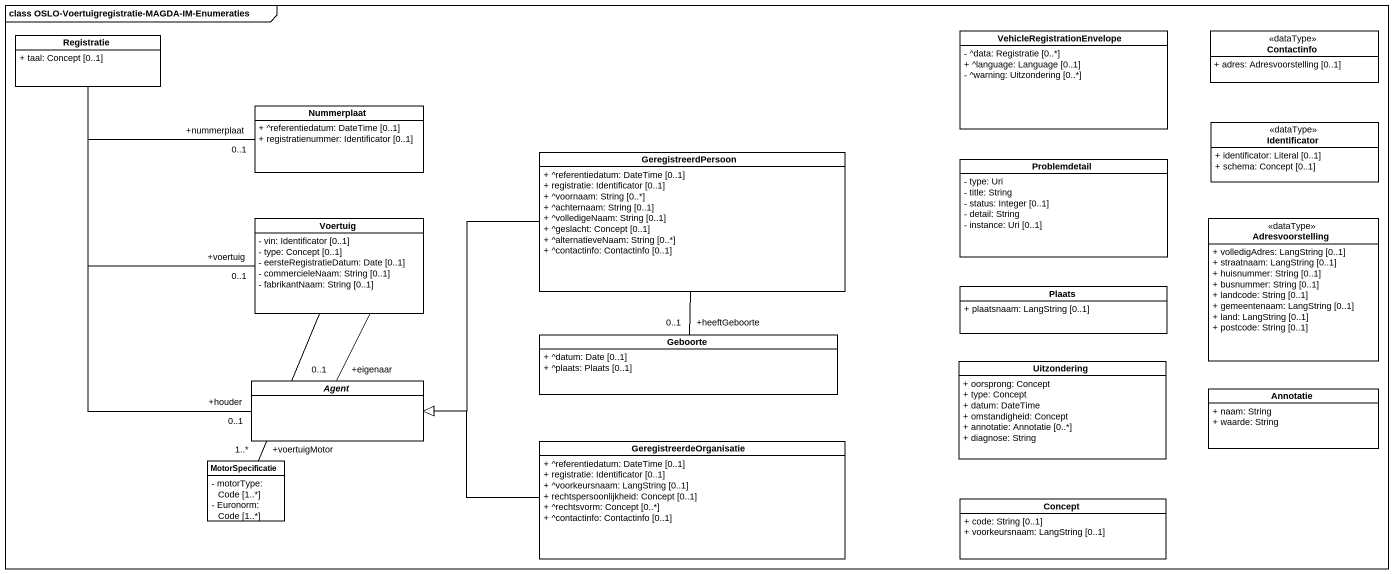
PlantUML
@startuml
mainframe class OSLO-Voertuigregistratie-MAGDA-IM-Enumeraties
hide circle
hide empty members
skinparam classAttributeIconSize 0
class Registratie {
  + taal: Concept [0..1]
}
class VehicleRegistrationEnvelope {
  - ^data: Registratie [0..*]
  + ^language: Language [0..1]
  - ^warning: Uitzondering [0..*]
}
class Contactinfo <<dataType>> {
  + adres: Adresvoorstelling [0..1]
}
class Nummerplaat {
  + ^referentiedatum: DateTime [0..1]
  + registratienummer: Identificator [0..1]
}
class Identificator <<dataType>> {
  + identificator: Literal [0..1]
  + schema: Concept [0..1]
}
class GeregistreerdPersoon {
  + ^referentiedatum: DateTime [0..1]
  + registratie: Identificator [0..1]
  + ^voornaam: String [0..*]
  + ^achternaam: String [0..1]
  + ^volledigeNaam: String [0..1]
  + ^geslacht: Concept [0..1]
  + ^alternatieveNaam: String [0..*]
  + ^contactinfo: Contactinfo [0..1]
}
class Problemdetail {
  - type: Uri
  - title: String
  - status: Integer [0..1]
  - detail: String
  - instance: Uri [0..1]
}
class Voertuig {
  - vin: Identificator [0..1]
  - type: Concept [0..1]
  - eersteRegistratieDatum: Date [0..1]
  - commercieleNaam: String [0..1]
  - fabrikantNaam: String [0..1]
}
class Adresvoorstelling <<dataType>> {
  + volledigAdres: LangString [0..1]
  + straatnaam: LangString [0..1]
  + huisnummer: String [0..1]
  + busnummer: String [0..1]
  + landcode: String [0..1]
  + gemeentenaam: LangString [0..1]
  + land: LangString [0..1]
  + postcode: String [0..1]
}
class Plaats {
  + plaatsnaam: LangString [0..1]
}
class Geboorte {
  + ^datum: Date [0..1]
  + ^plaats: Plaats [0..1]
}
class Uitzondering {
  + oorsprong: Concept
  + type: Concept
  + datum: DateTime
  + omstandigheid: Concept
  + annotatie: Annotatie [0..*]
  + diagnose: String
}
abstract class "Agent" as Agent_
class Annotatie {
  + naam: String
  + waarde: String
}
class GeregistreerdeOrganisatie {
  + ^referentiedatum: DateTime [0..1]
  + registratie: Identificator [0..1]
  + ^voorkeursnaam: LangString [0..1]
  + rechtspersoonlijkheid: Concept [0..1]
  + ^rechtsvorm: Concept [0..*]
  + ^contactinfo: Contactinfo [0..1]
}
class MotorSpecificatie {
  - motorType: Code [1..*]
  - Euronorm: Code [1..*]
}
class Concept {
  + code: String [0..1]
  + voorkeursnaam: LangString [0..1]
}
Registratie -right- "+nummerplaat\n0..1" Nummerplaat
Registratie -- "+voertuig\n0..1" Voertuig
Registratie -- "+houder\n0..1" Agent_
GeregistreerdPersoon -- "+heeftGeboorte\n0..1" Geboorte
GeregistreerdPersoon -left-|> Agent_
Voertuig -- "+eigenaar\n0..1" Agent_
Voertuig -- "+voertuigMotor\n1..*" MotorSpecificatie
GeregistreerdeOrganisatie -left-|> Agent_
@enduml
